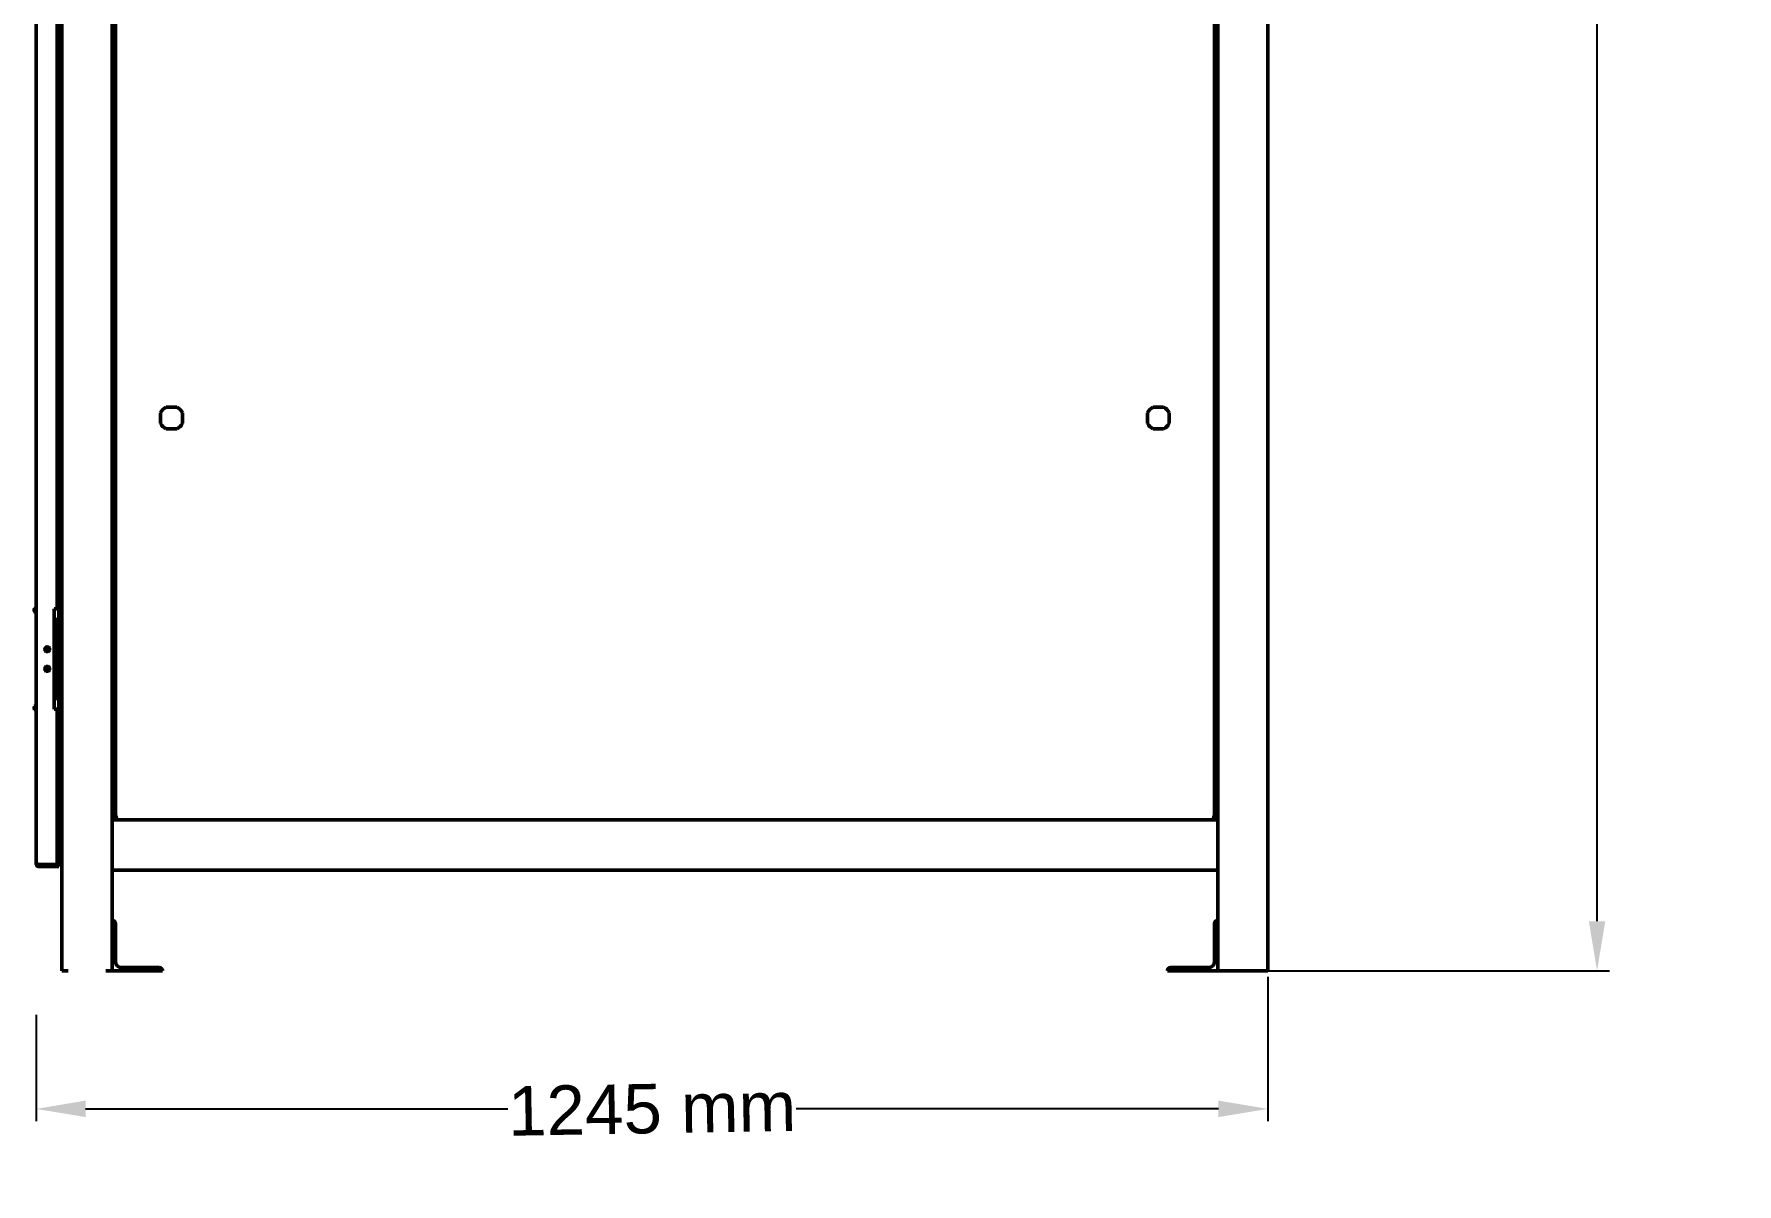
# Model space of a CAD drawing. Header units: millimetres. Extents: x -1 to 172, y -22 to 211.
# Drawn here: x -0.2 to 171.9, y -21.6 to 94.7 of the extents above; entities that cross this region are included whole.
import ezdxf

# ---------------------------------------------------------------- set-up
doc = ezdxf.new("R2010")
doc.units = ezdxf.units.MM
doc.layers.add('Visible (ANSI)', color=7, linetype='Continuous', lineweight=50)
doc.styles.get("Standard").update_dxf_attribs({"font": 'arial.ttf'})
doc.dimstyles.new('ISO-25', dxfattribs={"dimtxt": 2.5, "dimasz": 2.5, "dimexe": 1.25, "dimexo": 0.625, "dimtad": 1, "dimtxsty": 'Standard', "dimcen": 2.5, "dimadec": 0, "dimazin": 0, "dimtfac": 1, "dimtmove": 0, "dimatfit": 3, "dimfxl": 1, "dimarcsym": 0})

# ---------------------------------------------------------------- blocks, each defined once
blk = doc.blocks.new('*D37')
at = {"color": 0, "lineweight": -2}
for p, q in [((124.49, -0.62), (124.49, -15.22)), ((0, -4.45), (0, -15.22)), ((5, -13.97), (47.68, -13.97)), ((119.49, -13.97), (76.82, -13.97))]:
    blk.add_line(p, q, dxfattribs=at)
at = {"color": 0}
for points in [[(5, -13.13), (5, -14.8), (0, -13.97)], [(119.49, -14.8), (119.49, -13.13), (124.49, -13.97)]]:
    blk.add_solid(points, dxfattribs=at)
at = {"layer": 'Defpoints', "color": 0}
for p in [(124.49, 0), (0, -3.82), (124.49, -13.97)]:
    blk.add_point(p, dxfattribs=at)
at = {"color": 0, "insert": (62.25, -13.97), "char_height": 5, "attachment_point": 5, "rotation": 1}
blk.add_mtext('1245 mm', dxfattribs=at)
blk = doc.blocks.new('*D38')
at = {"color": 0, "lineweight": -2}
for p, q in [((124.49, 211.07), (159.01, 211.07)), ((157.76, 206.07), (157.76, 108.67)), ((157.76, 5), (157.76, 102.4)), ((120.68, 0), (159.01, 0))]:
    blk.add_line(p, q, dxfattribs=at)
at = {"color": 0}
for points in [[(158.59, 206.07), (156.93, 206.07), (157.76, 211.07)], [(156.93, 5), (158.59, 5), (157.76, 0)]]:
    blk.add_solid(points, dxfattribs=at)
at = {"layer": 'Defpoints', "color": 0}
for p in [(123.86, 211.07), (157.76, 211.07), (120.05, 0)]:
    blk.add_point(p, dxfattribs=at)
at = {"color": 0, "insert": (157.76, 105.54), "char_height": 5, "attachment_point": 5, "rotation": 1}
blk.add_mtext('2111 mm', dxfattribs=at)

msp = doc.modelspace()

# ---------------------------------------------------------------- linework, layer by layer
at = {"layer": 'Visible (ANSI)'}
for p, q in [((0.006, 10.822), (0.006, 210.461)), ((2.607, 210.765), (2.607, 0)), ((124.495, 210.765), (124.495, 0)), ((7.685, 205.687), (7.685, 15.236)), ((8.003, 15.419), (8.003, 205.108)), ((119.099, 205.108), (119.099, 15.419)), ((119.416, 205.687), (119.416, 15.236)), ((2.282, 186.422), (2.282, 35.506)), ((0, 26.846), (0, 185.249)), ((2.129, 185.341), (2.129, 36.584)), ((7.685, 80.886), (8.003, 80.886)), ((8.003, 79.299), (7.685, 79.299)), ((8.003, 79.299), (7.685, 79.299)), ((119.099, 80.886), (119.416, 80.886)), ((119.416, 79.299), (119.099, 79.299)), ((119.416, 79.299), (119.099, 79.299)), ((8.003, 76.759), (7.685, 76.759)), ((119.416, 76.759), (119.099, 76.759)), ((7.99, 58.405), (7.685, 58.405)), ((7.99, 58.405), (8.003, 58.405)), ((13.15, 56.97), (14.207, 56.97)), ((112.894, 56.97), (113.951, 56.97)), ((119.099, 58.405), (119.112, 58.405)), ((119.416, 58.405), (119.112, 58.405)), ((12.574, 55.337), (12.574, 56.394)), ((14.784, 56.394), (14.784, 55.337)), ((112.318, 55.337), (112.318, 56.394)), ((114.528, 56.394), (114.528, 55.337)), ((14.207, 54.761), (13.15, 54.761)), ((113.951, 54.761), (112.894, 54.761)), ((7.685, 53.326), (7.99, 53.326)), ((8.003, 53.326), (7.99, 53.326)), ((119.112, 53.326), (119.099, 53.326)), ((119.112, 53.326), (119.416, 53.326)), ((7.685, 48.854), (8.003, 48.854)), ((119.099, 48.854), (119.416, 48.854)), ((8.003, 47.267), (7.685, 47.267)), ((119.416, 47.267), (119.099, 47.267)), ((8.003, 44.728), (7.685, 44.728)), ((7.876, 43.746), (7.685, 43.746)), ((7.876, 43.746), (7.876, 43.429)), ((7.876, 43.429), (7.876, 15.871)), ((7.971, 43.746), (8.003, 43.746)), ((7.971, 43.556), (7.971, 43.746)), ((7.971, 43.556), (8.003, 43.556)), ((119.416, 44.728), (119.099, 44.728)), ((-0.201, 36.432), (-0.186, 36.314)), ((0, 36.169), (-0.165, 36.274)), ((-0.053, 36.662), (0, 36.679)), ((2.129, 36.584), (1.825, 36.584)), ((1.825, 26.427), (1.825, 36.584)), ((1.825, 35.506), (1.907, 35.506)), ((2.157, 35.506), (1.907, 35.506)), ((2.507, 35.506), (2.157, 35.506)), ((2.157, 33.501), (2.157, 35.506)), ((2.507, 35.506), (2.507, 27.508)), ((2.607, 35.506), (2.507, 35.506)), ((1.832, 33.257), (1.825, 33.257)), ((1.832, 33.257), (1.832, 32.997)), ((1.832, 30.017), (1.832, 32.997)), ((2.319, 33.339), (2.085, 33.339)), ((2.085, 33.339), (2.085, 32.675)), ((2.157, 33.501), (2.319, 33.339)), ((2.157, 33.44), (2.157, 33.501)), ((2.319, 33.339), (2.319, 32.675)), ((2.319, 32.675), (2.085, 32.675)), ((2.319, 32.675), (2.157, 32.513)), ((2.157, 32.574), (2.157, 32.513)), ((2.157, 32.513), (2.157, 30.502)), ((1.825, 29.758), (1.832, 29.758)), ((1.832, 30.017), (1.832, 29.758)), ((2.085, 30.339), (2.319, 30.339)), ((2.085, 30.339), (2.085, 29.676)), ((2.319, 29.676), (2.085, 29.676)), ((2.157, 30.44), (2.157, 30.502)), ((2.157, 30.502), (2.319, 30.339)), ((2.319, 29.676), (2.157, 29.513)), ((2.157, 29.513), (2.157, 29.575)), ((2.157, 29.513), (2.157, 27.508)), ((2.319, 30.339), (2.319, 29.676)), ((-0.201, 26.582), (-0.186, 26.701)), ((0.006, 26.85), (-0.165, 26.74)), ((-0.053, 26.352), (0.006, 26.333)), ((1.907, 27.508), (1.825, 27.508)), ((1.825, 26.427), (2.129, 26.427)), ((2.157, 27.508), (1.907, 27.508)), ((2.129, 26.427), (2.129, 10.876)), ((2.507, 27.508), (2.157, 27.508)), ((2.282, 27.508), (2.282, 10.517)), ((2.507, 27.508), (2.607, 27.508)), ((7.685, 15.553), (7.876, 15.553)), ((7.876, 15.871), (7.876, 15.553)), ((7.971, 15.744), (8.003, 15.744)), ((7.971, 15.553), (7.971, 15.744)), ((7.971, 15.553), (8.003, 15.553)), ((8.003, 15.236), (7.685, 15.236)), ((7.685, 14.601), (7.685, 15.236)), ((7.685, 14.601), (7.685, 10.792)), ((8.125, 15.419), (8.003, 15.419)), ((8.003, 15.358), (8.003, 15.236)), ((119.099, 15.236), (8.003, 15.236)), ((119.099, 15.419), (118.977, 15.419)), ((119.099, 15.358), (119.099, 15.236)), ((119.416, 15.236), (119.099, 15.236)), ((119.381, 15.358), (119.416, 15.358)), ((119.416, 14.601), (119.416, 15.236)), ((119.416, 14.601), (119.416, 10.792)), ((0.305, 10.517), (0.311, 10.517)), ((0.305, 10.517), (0.305, 10.517)), ((1.825, 10.746), (0.311, 10.746)), ((0.311, 10.67), (1.825, 10.67)), ((0.311, 10.67), (0.311, 10.517)), ((0.311, 10.517), (1.825, 10.517)), ((1.825, 10.746), (1.983, 10.746)), ((1.825, 10.517), (1.825, 10.67)), ((1.825, 10.517), (1.977, 10.517)), ((1.977, 10.517), (2.282, 10.517)), ((2.11, 10.822), (2.129, 10.822)), ((2.129, 10.822), (2.129, 10.876)), ((7.685, 10.157), (7.685, 10.792)), ((119.416, 10.157), (119.416, 10.792)), ((7.685, 10.157), (119.416, 10.157)), ((7.685, 10.157), (7.685, 5.079)), ((119.416, 10.157), (119.416, 5.079)), ((7.685, 0), (7.685, 5.079)), ((7.685, 5.079), (7.698, 5.079)), ((8.003, 4.774), (8.003, 0.952)), ((119.099, 4.774), (119.099, 0.952)), ((119.416, 5.079), (119.404, 5.079)), ((119.416, 0), (119.416, 5.079)), ((3.241, 0), (2.607, 0)), ((7.685, 0), (7.05, 0)), ((12.764, 0), (7.685, 0)), ((8.638, 0.317), (12.459, 0.317)), ((12.764, 0.013), (12.764, 0)), ((114.338, 0.013), (114.338, 0)), ((114.338, 0), (119.416, 0)), ((118.464, 0.317), (114.642, 0.317)), ((120.051, 0), (119.416, 0)), ((120.051, 0), (123.86, 0)), ((124.495, 0), (123.86, 0))]:
    msp.add_line(p, q, dxfattribs=at)
for centre, radius in [((1.114, 32.496), 0.239), ((1.107, 32.507), 0.2), ((1.114, 30.513), 0.239), ((1.107, 30.507), 0.2)]:
    msp.add_circle(centre, radius, dxfattribs=at)
for centre, radius, start, end in [((13.679, 55.865), 1.225, 115.57123, 154.42877), ((13.679, 55.865), 1.225, 25.57123, 64.42877), ((113.423, 55.865), 1.225, 115.57123, 154.42877), ((113.423, 55.865), 1.225, 25.57123, 64.42877), ((13.679, 55.865), 1.225, 205.57123, 244.42877), ((13.679, 55.865), 1.225, 295.57123, 334.42877), ((113.423, 55.865), 1.225, 205.57123, 244.42877), ((113.423, 55.865), 1.225, 295.57123, 334.42877), ((0.957, 32.067), 1.2, 37.65846, 43.18342), ((0.957, 30.947), 1.2, 316.81658, 322.34154), ((119.381, 15.114), 0.244, 90, 150), ((1.825, 10.822), 0.152, 270, 330), ((7.698, 4.774), 0.305, 0, 90), ((119.404, 4.774), 0.305, 90, 180), ((8.638, 0.952), 0.635, 180, 270), ((12.459, 0.013), 0.305, 0, 90), ((114.642, 0.013), 0.305, 90, 180), ((118.464, 0.952), 0.635, 270, 0)]:
    msp.add_arc(centre, radius, start, end, dxfattribs=at)
msp.add_ellipse((-0.108, 36.535), major_axis=(-0.081, -0.126), ratio=0.3784073, dxfattribs=at)
for centre, major_axis, ratio, start_param, end_param in [((-0.03, 36.485), (-0.135, -0.21), 0.3784073, 5.8620394, 7.5128663), ((1.907, 33.44), (0.25, 0), 0.5773503, 5.5077878, 6.2831853), ((1.907, 32.574), (-0.25, 0), 0.5773503, 3.1415927, 3.9169902), ((1.907, 30.44), (0.25, 0), 0.5773503, 5.5077878, 6.2831853), ((1.907, 29.575), (-0.25, 0), 0.5773503, 3.1415927, 3.9169902), ((-0.108, 26.479), (0.081, -0.126), 0.3784073, 3.5627386, 5.8620394), ((-0.03, 26.529), (-0.135, 0.21), 0.3784073, 0, 2.3365108)]:
    msp.add_ellipse(centre, major_axis=major_axis, ratio=ratio, start_param=start_param, end_param=end_param, dxfattribs=at)
for points, knots in [([(8.003, 43.448), (7.955, 43.513), (7.913, 43.579), (7.892, 43.644), (7.881, 43.678), (7.876, 43.712), (7.876, 43.746)], [0.2163469, 0.2163469, 0.2163469, 0.2163469, 0.73193123, 0.73193123, 0.73193123, 1, 1, 1, 1]), ([(8.003, 43.53), (8.001, 43.533), (7.999, 43.536), (7.997, 43.539), (7.988, 43.55), (7.979, 43.556), (7.971, 43.556)], [0.66666667, 0.66666667, 0.66666667, 0.66666667, 0.73193123, 0.73193123, 0.73193123, 1, 1, 1, 1]), ([(2.157, 32.067), (2.157, 32.189), (2.137, 32.32), (2.053, 32.573), (1.989, 32.694), (1.907, 32.8)], [0, 0, 0, 0, 0.40206418, 0.40206418, 0.80412836, 0.80412836, 0.80412836, 0.80412836]), ([(1.907, 30.214), (1.989, 30.32), (2.053, 30.441), (2.137, 30.694), (2.157, 30.825), (2.157, 30.947)], [1.72294323, 1.72294323, 1.72294323, 1.72294323, 2.12500741, 2.12500741, 2.52707159, 2.52707159, 2.52707159, 2.52707159]), ([(8.003, 15.852), (7.955, 15.786), (7.913, 15.721), (7.892, 15.656), (7.881, 15.622), (7.876, 15.587), (7.876, 15.553)], [0.2163469, 0.2163469, 0.2163469, 0.2163469, 0.73193123, 0.73193123, 0.73193123, 1, 1, 1, 1]), ([(8.003, 15.769), (8.001, 15.766), (7.999, 15.763), (7.997, 15.761), (7.988, 15.75), (7.979, 15.744), (7.971, 15.744)], [0.66666667, 0.66666667, 0.66666667, 0.66666667, 0.73193123, 0.73193123, 0.73193123, 1, 1, 1, 1]), ([(8.247, 15.48), (8.18, 15.428), (8.114, 15.378), (8.047, 15.363), (8.032, 15.36), (8.017, 15.358), (8.003, 15.358)], [0, 0, 0, 0, 0.818324, 0.818324, 0.818324, 1, 1, 1, 1]), ([(8.003, 15.236), (8.059, 15.236), (8.115, 15.288), (8.17, 15.365), (8.196, 15.4), (8.221, 15.44), (8.247, 15.48)], [-1, -1, -1, -1, -0.3118743, -0.3118743, -0.3118743, 0, 0, 0, 0]), ([(8.031, 15.438), (8.054, 15.445), (8.089, 15.453), (8.132, 15.461), (8.167, 15.467), (8.207, 15.473), (8.247, 15.48)], [-0.68894155, -0.68894155, -0.68894155, -0.68894155, -0.31187429, -0.31187429, -0.31187429, 0, 0, 0, 0]), ([(8.247, 15.48), (8.194, 15.463), (8.144, 15.447), (8.13, 15.43), (8.126, 15.426), (8.125, 15.423), (8.125, 15.419)], [0, 0, 0, 0, 0.818324, 0.818324, 0.818324, 1, 1, 1, 1]), ([(118.855, 15.48), (118.922, 15.428), (118.988, 15.378), (119.055, 15.363), (119.069, 15.36), (119.084, 15.358), (119.099, 15.358)], [0, 0, 0, 0, 0.818324, 0.818324, 0.818324, 1, 1, 1, 1]), ([(118.855, 15.48), (118.907, 15.463), (118.957, 15.447), (118.972, 15.43), (118.975, 15.426), (118.977, 15.423), (118.977, 15.419)], [0, 0, 0, 0, 0.818324, 0.818324, 0.818324, 1, 1, 1, 1]), ([(119.07, 15.438), (119.048, 15.445), (119.012, 15.453), (118.97, 15.461), (118.935, 15.467), (118.895, 15.473), (118.855, 15.48)], [-0.68894155, -0.68894155, -0.68894155, -0.68894155, -0.31187429, -0.31187429, -0.31187429, 0, 0, 0, 0]), ([(119.099, 15.236), (119.043, 15.236), (118.987, 15.288), (118.931, 15.365), (118.906, 15.4), (118.88, 15.44), (118.855, 15.48)], [-1, -1, -1, -1, -0.3118743, -0.3118743, -0.3118743, 0, 0, 0, 0]), ([(0, 10.822), (0, 10.718), (0.057, 10.616), (0.146, 10.562), (0.193, 10.533), (0.249, 10.517), (0.305, 10.517)], [0, 0, 0, 0, 1.0222572, 1.0222572, 1.0222572, 1.5707963, 1.5707963, 1.5707963, 1.5707963]), ([(0.006, 10.822), (0.006, 10.718), (0.064, 10.616), (0.152, 10.562), (0.2, 10.533), (0.255, 10.517), (0.311, 10.517)], [0, 0, 0, 0, 1.0222572, 1.0222572, 1.0222572, 1.5707963, 1.5707963, 1.5707963, 1.5707963]), ([(0.311, 10.746), (0.207, 10.762), (0.105, 10.779), (0.051, 10.795), (0.022, 10.804), (0.006, 10.813), (0.006, 10.822)], [0, 0, 0, 0, 1.0222572, 1.0222572, 1.0222572, 1.5707963, 1.5707963, 1.5707963, 1.5707963]), ([(0.169, 10.77), (0.184, 10.729), (0.217, 10.694), (0.258, 10.679), (0.275, 10.673), (0.293, 10.67), (0.311, 10.67)], [0.351675, 0.351675, 0.351675, 0.351675, 1.2156755, 1.2156755, 1.2156755, 1.5707963, 1.5707963, 1.5707963, 1.5707963]), ([(1.825, 10.517), (1.927, 10.517), (2.027, 10.573), (2.082, 10.659), (2.113, 10.708), (2.129, 10.765), (2.129, 10.822)], [-3.1415927, -3.1415927, -3.1415927, -3.1415927, -2.1342758, -2.1342758, -2.1342758, -1.5707963, -1.5707963, -1.5707963, -1.5707963])]:
    msp.add_open_spline(points, degree=3, knots=knots, dxfattribs=at)
for points in [[(8.003, 15.419), (8.003, 15.425), (8.013, 15.432), (8.031, 15.438)], [(119.099, 15.419), (119.099, 15.425), (119.089, 15.432), (119.07, 15.438)], [(0.007, 10.812), (0.002, 10.815), (0, 10.819), (0, 10.822)], [(2.129, 10.876), (2.129, 10.824), (2.072, 10.773), (1.983, 10.746)]]:
    msp.add_open_spline(points, degree=3, dxfattribs=at)

# ---------------------------------------------------------------- dimensions: what is measured, and where the dimension line sits
for base, p1, p2, angle, text, picture, middle in [((157.76, 211.07), (120.051, 0), (123.86, 211.07), 270, '2111 mm', '*D38', (157.76, 105.535)), ((124.495, -13.968), (0, -3.823), (124.495, 0), 180, '1245 mm', '*D37', (62.247, -13.968))]:
    dim = msp.add_linear_dim(base=base, p1=p1, p2=p2, angle=angle, text=text, dimstyle='ISO-25', override={"dimtxt": 5, "dimasz": 5})
    dim.commit()
    dim.dimension.update_dxf_attribs({"geometry": picture, "text_midpoint": middle, "text_rotation": 1})

doc.saveas('drawing.dxf')
